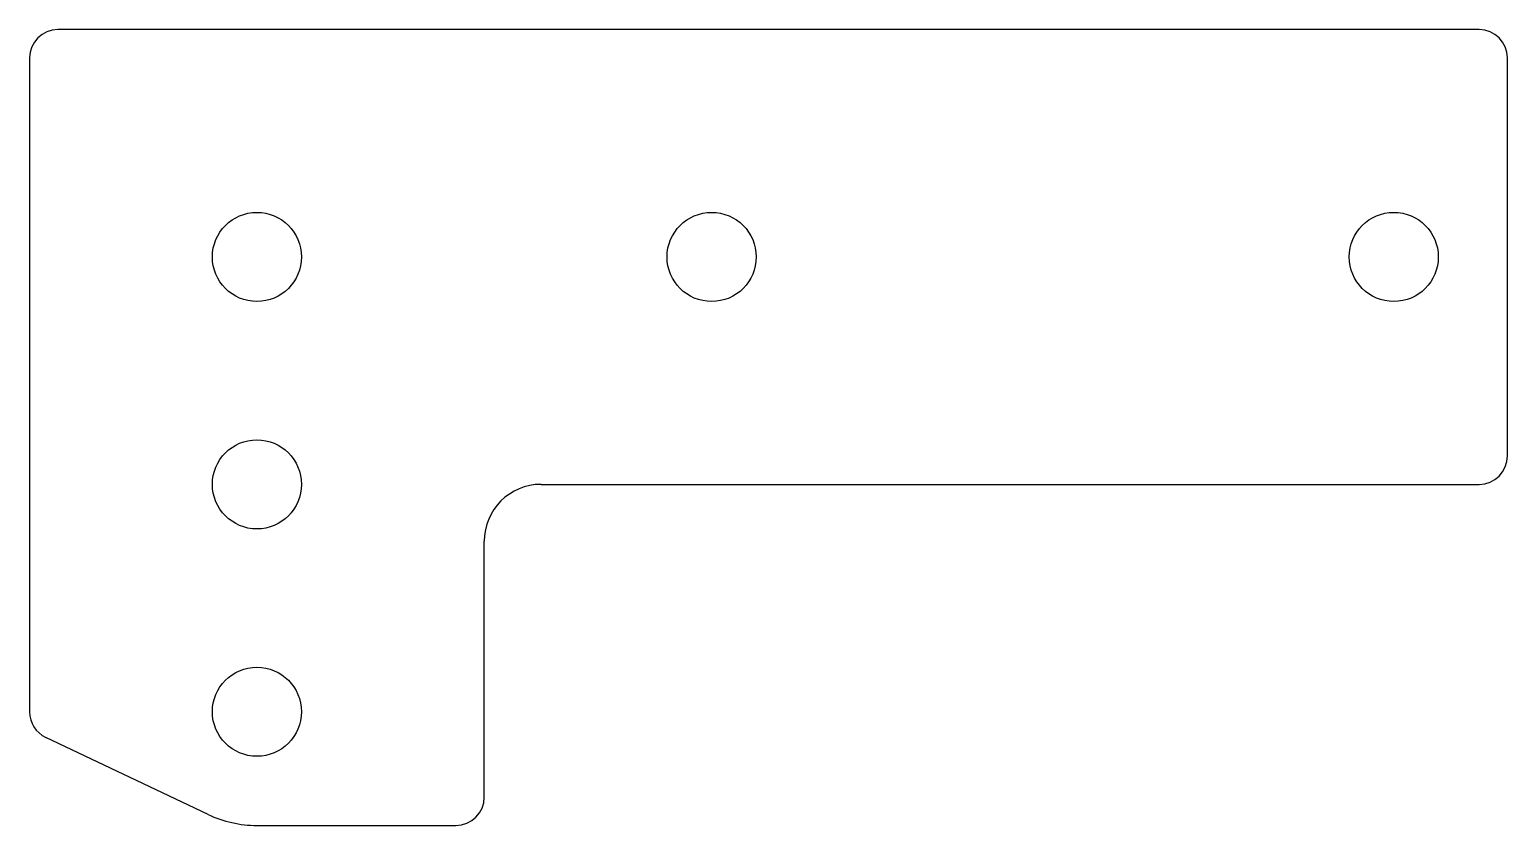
# Model space of a CAD drawing. Extents: x -1 to 2.25, y -0.75 to 1.
import ezdxf

# ---------------------------------------------------------------- set-up
doc = ezdxf.new("R2010")
doc.units = 0
doc.header["$MEASUREMENT"] = 0
doc.layers.add('VISIBLE', color=7, linetype='CONTINUOUS')

msp = doc.modelspace()

# ---------------------------------------------------------------- linework, layer by layer
at = {"layer": 'VISIBLE'}
for p, q in [((2.1875, 1), (-0.9375, 1)), ((-1, 0.9375), (-1, -0.5)), ((2.25, 0.0625), (2.25, 0.9375)), ((0.125, 0), (2.1875, 0)), ((0, -0.6875), (0, -0.125)), ((-0.6071, -0.7259), (-0.9643, -0.5565)), ((-0.5, -0.75), (-0.0625, -0.75))]:
    msp.add_line(p, q, dxfattribs=at)
for centre in [(-0.5, 0.5), (0.5, 0.5), (2, 0.5), (-0.5, 0), (-0.5, -0.5)]:
    msp.add_circle(centre, 0.098, dxfattribs=at)
for centre, radius, start, end in [((-0.9375, 0.9375), 0.0625, 90, 180), ((2.1875, 0.9375), 0.0625, 0, 90), ((2.1875, 0.0625), 0.0625, 270, 0), ((0.125, -0.125), 0.125, 90, 180), ((-0.9375, -0.5), 0.0625, 180, 244.6231), ((-0.0625, -0.6875), 0.0625, 270, 0), ((-0.5, -0.5), 0.25, 244.6231, 270)]:
    msp.add_arc(centre, radius, start, end, dxfattribs=at)

doc.saveas('drawing.dxf')
